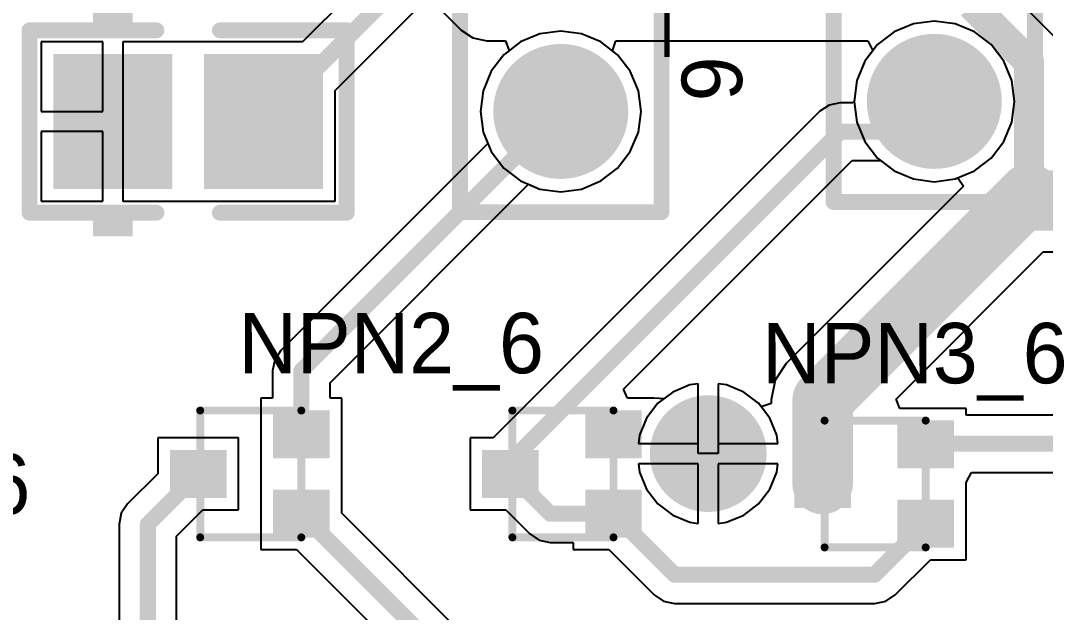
# Model space of a CAD drawing. Header units: millimetres. Extents: x 0.67 to 7.75, y 0.64 to 6.06.
# Drawn here: x 1.135 to 1.643, y 3.321 to 3.615 of the extents above; entities that cross this region are included whole.
import ezdxf

# ---------------------------------------------------------------- set-up
doc = ezdxf.new("R2010")
doc.units = ezdxf.units.MM
doc.header["$MEASUREMENT"] = 0
for name, color, linetype in [('BottomLayer', 5, 'Continuous'), ('BottomSolder', 6, 'Continuous'), ('MultiLayer', 9, 'Continuous'), ('PadHoleLayer', 156, 'Continuous'), ('TopLayer', 1, 'Continuous'), ('TopOverlay', 2, 'Continuous'), ('TopPaste', 8, 'Continuous'), ('TopSolder', 216, 'Continuous'), ('ViaHoleLayer', 16, 'Continuous')]:
    doc.layers.add(name, color=color, linetype=linetype)

# ---------------------------------------------------------------- blocks, each defined once
blk = doc.blocks.new('MMBT3904T_171')
at = {"layer": 'TopLayer'}
for points in [[(0.00787, -0.01004), (0.00787, 0.01004), (-0.00787, -0.01004), (-0.00787, 0.01004)], [(-0.01181, -0.06122), (-0.01181, -0.04114), (-0.02756, -0.06122), (-0.02756, -0.04114)], [(0.02756, -0.06122), (0.02756, -0.04114), (0.01181, -0.06122), (0.01181, -0.04114)]]:
    blk.add_solid(points, dxfattribs=at)
at = {"layer": 'TopOverlay', "const_width": 0.00394}
for points in [[(-0.0315, -0.00098), (0.0315, -0.00098)], [(-0.0315, -0.00098), (-0.0315, -0.05118)], [(0.0315, -0.00098), (0.0315, -0.05118)], [(-0.0315, -0.05118), (0.0315, -0.05118)]]:
    blk.add_lwpolyline(points, dxfattribs=at)
at = {"layer": 'TopOverlay', "const_width": 0.00197}
for points in [[(-0.03248, -0.00098, 1), (-0.03051, -0.00098, 1)], [(-0.03248, -0.00098, 1), (-0.03051, -0.00098, 1)], [(0.03051, -0.00098, 1), (0.03248, -0.00098, 1)], [(0.03051, -0.00098, 1), (0.03248, -0.00098, 1)], [(-0.03248, -0.05118, 1), (-0.03051, -0.05118, 1)], [(-0.03248, -0.05118, 1), (-0.03051, -0.05118, 1)], [(0.03051, -0.05118, 1), (0.03248, -0.05118, 1)], [(0.03051, -0.05118, 1), (0.03248, -0.05118, 1)]]:
    blk.add_lwpolyline(points, format="xyb", close=True, dxfattribs=at)
at = {"layer": 'TopPaste'}
for points in [[(0.00787, -0.01004), (0.00787, 0.01004), (-0.00787, -0.01004), (-0.00787, 0.01004)], [(-0.01181, -0.06122), (-0.01181, -0.04114), (-0.02756, -0.06122), (-0.02756, -0.04114)], [(0.02756, -0.06122), (0.02756, -0.04114), (0.01181, -0.06122), (0.01181, -0.04114)]]:
    blk.add_solid(points, dxfattribs=at)
at = {"layer": 'TopSolder'}
for points in [[(0.01187, -0.01404), (0.01187, 0.01404), (-0.01187, -0.01404), (-0.01187, 0.01404)], [(-0.00781, -0.06522), (-0.00781, -0.03714), (-0.03156, -0.06522), (-0.03156, -0.03714)], [(0.03156, -0.06522), (0.03156, -0.03714), (0.00781, -0.06522), (0.00781, -0.03714)]]:
    blk.add_solid(points, dxfattribs=at)
blk = doc.blocks.new('MMBT3904T_172')
at = {"layer": 'TopLayer'}
for points in [[(0.00787, -0.01004), (0.00787, 0.01004), (-0.00787, -0.01004), (-0.00787, 0.01004)], [(-0.01181, -0.06122), (-0.01181, -0.04114), (-0.02756, -0.06122), (-0.02756, -0.04114)], [(0.02756, -0.06122), (0.02756, -0.04114), (0.01181, -0.06122), (0.01181, -0.04114)]]:
    blk.add_solid(points, dxfattribs=at)
at = {"layer": 'TopOverlay', "const_width": 0.00394}
for points in [[(-0.0315, -0.00098), (0.0315, -0.00098)], [(-0.0315, -0.00098), (-0.0315, -0.05118)], [(0.0315, -0.00098), (0.0315, -0.05118)], [(-0.0315, -0.05118), (0.0315, -0.05118)]]:
    blk.add_lwpolyline(points, dxfattribs=at)
at = {"layer": 'TopOverlay', "const_width": 0.00197}
for points in [[(-0.03248, -0.00098, 1), (-0.03051, -0.00098, 1)], [(-0.03248, -0.00098, 1), (-0.03051, -0.00098, 1)], [(0.03051, -0.00098, 1), (0.03248, -0.00098, 1)], [(0.03051, -0.00098, 1), (0.03248, -0.00098, 1)], [(-0.03248, -0.05118, 1), (-0.03051, -0.05118, 1)], [(-0.03248, -0.05118, 1), (-0.03051, -0.05118, 1)], [(0.03051, -0.05118, 1), (0.03248, -0.05118, 1)], [(0.03051, -0.05118, 1), (0.03248, -0.05118, 1)]]:
    blk.add_lwpolyline(points, format="xyb", close=True, dxfattribs=at)
at = {"layer": 'TopPaste'}
for points in [[(0.00787, -0.01004), (0.00787, 0.01004), (-0.00787, -0.01004), (-0.00787, 0.01004)], [(-0.01181, -0.06122), (-0.01181, -0.04114), (-0.02756, -0.06122), (-0.02756, -0.04114)], [(0.02756, -0.06122), (0.02756, -0.04114), (0.01181, -0.06122), (0.01181, -0.04114)]]:
    blk.add_solid(points, dxfattribs=at)
at = {"layer": 'TopSolder'}
for points in [[(0.01187, -0.01404), (0.01187, 0.01404), (-0.01187, -0.01404), (-0.01187, 0.01404)], [(-0.00781, -0.06522), (-0.00781, -0.03714), (-0.03156, -0.06522), (-0.03156, -0.03714)], [(0.03156, -0.06522), (0.03156, -0.03714), (0.00781, -0.06522), (0.00781, -0.03714)]]:
    blk.add_solid(points, dxfattribs=at)
blk = doc.blocks.new('MMBT3904T_173')
at = {"layer": 'TopLayer'}
for points in [[(0.00787, -0.01004), (0.00787, 0.01004), (-0.00787, -0.01004), (-0.00787, 0.01004)], [(-0.01181, -0.06122), (-0.01181, -0.04114), (-0.02756, -0.06122), (-0.02756, -0.04114)], [(0.02756, -0.06122), (0.02756, -0.04114), (0.01181, -0.06122), (0.01181, -0.04114)]]:
    blk.add_solid(points, dxfattribs=at)
at = {"layer": 'TopOverlay', "const_width": 0.00394}
for points in [[(-0.0315, -0.00098), (0.0315, -0.00098)], [(-0.0315, -0.00098), (-0.0315, -0.05118)], [(0.0315, -0.00098), (0.0315, -0.05118)], [(-0.0315, -0.05118), (0.0315, -0.05118)]]:
    blk.add_lwpolyline(points, dxfattribs=at)
at = {"layer": 'TopOverlay', "const_width": 0.00197}
for points in [[(-0.03248, -0.00098, 1), (-0.03051, -0.00098, 1)], [(-0.03248, -0.00098, 1), (-0.03051, -0.00098, 1)], [(0.03051, -0.00098, 1), (0.03248, -0.00098, 1)], [(0.03051, -0.00098, 1), (0.03248, -0.00098, 1)], [(-0.03248, -0.05118, 1), (-0.03051, -0.05118, 1)], [(-0.03248, -0.05118, 1), (-0.03051, -0.05118, 1)], [(0.03051, -0.05118, 1), (0.03248, -0.05118, 1)], [(0.03051, -0.05118, 1), (0.03248, -0.05118, 1)]]:
    blk.add_lwpolyline(points, format="xyb", close=True, dxfattribs=at)
at = {"layer": 'TopPaste'}
for points in [[(0.00787, -0.01004), (0.00787, 0.01004), (-0.00787, -0.01004), (-0.00787, 0.01004)], [(-0.01181, -0.06122), (-0.01181, -0.04114), (-0.02756, -0.06122), (-0.02756, -0.04114)], [(0.02756, -0.06122), (0.02756, -0.04114), (0.01181, -0.06122), (0.01181, -0.04114)]]:
    blk.add_solid(points, dxfattribs=at)
at = {"layer": 'TopSolder'}
for points in [[(0.01187, -0.01404), (0.01187, 0.01404), (-0.01187, -0.01404), (-0.01187, 0.01404)], [(-0.00781, -0.06522), (-0.00781, -0.03714), (-0.03156, -0.06522), (-0.03156, -0.03714)], [(0.03156, -0.06522), (0.03156, -0.03714), (0.00781, -0.06522), (0.00781, -0.03714)]]:
    blk.add_solid(points, dxfattribs=at)
blk = doc.blocks.new('HDR1X2_174')
at = {"layer": 'BottomLayer', "const_width": 0.02953}
blk.add_lwpolyline([(0.08524, 0, 1), (0.11476, 0, 1)], format="xyb", close=True, dxfattribs=at)
at = {"layer": 'BottomLayer'}
blk.add_solid([(-0.02953, -0.02953), (0.02953, -0.02953), (-0.02953, 0.02953), (0.02953, 0.02953)], dxfattribs=at)
at = {"layer": 'BottomSolder', "const_width": 0.03353}
blk.add_lwpolyline([(0.08324, 0, 1), (0.11676, 0, 1)], format="xyb", close=True, dxfattribs=at)
at = {"layer": 'BottomSolder'}
blk.add_solid([(-0.03353, -0.03353), (0.03353, -0.03353), (-0.03353, 0.03353), (0.03353, 0.03353)], dxfattribs=at)
at = {"layer": 'MultiLayer', "const_width": 0.02953}
blk.add_lwpolyline([(0.08524, 0, 1), (0.11476, 0, 1)], format="xyb", close=True, dxfattribs=at)
at = {"layer": 'MultiLayer'}
blk.add_solid([(-0.02953, -0.02953), (0.02953, -0.02953), (-0.02953, 0.02953), (0.02953, 0.02953)], dxfattribs=at)
at = {"layer": 'PadHoleLayer', "const_width": 0.01772}
for points in [[(-0.00886, 0, 1), (0.00886, 0, 1)], [(0.09114, 0, 1), (0.10886, 0, 1)]]:
    blk.add_lwpolyline(points, format="xyb", close=True, dxfattribs=at)
at = {"layer": 'TopLayer', "const_width": 0.02953}
blk.add_lwpolyline([(0.08524, 0, 1), (0.11476, 0, 1)], format="xyb", close=True, dxfattribs=at)
at = {"layer": 'TopLayer'}
blk.add_solid([(-0.02953, -0.02953), (0.02953, -0.02953), (-0.02953, 0.02953), (0.02953, 0.02953)], dxfattribs=at)
at = {"layer": 'TopOverlay', "const_width": 0.00787}
for points in [[(-0.05, -0.05), (-0.05, 0.05)], [(0.15, 0.05), (-0.05, 0.05)], [(0.15, -0.05), (0.15, 0.05)], [(0.15, -0.05), (-0.05, -0.05)]]:
    blk.add_lwpolyline(points, dxfattribs=at)
at = {"layer": 'TopOverlay', "const_width": 0.00394}
for points in [[(-0.05197, 0.05, 1), (-0.04803, 0.05, 1)], [(-0.05197, 0.05, 1), (-0.04803, 0.05, 1)], [(0.14803, 0.05, 1), (0.15197, 0.05, 1)], [(0.14803, 0.05, 1), (0.15197, 0.05, 1)], [(-0.05197, -0.05, 1), (-0.04803, -0.05, 1)], [(-0.05197, -0.05, 1), (-0.04803, -0.05, 1)], [(0.14803, -0.05, 1), (0.15197, -0.05, 1)], [(0.14803, -0.05, 1), (0.15197, -0.05, 1)]]:
    blk.add_lwpolyline(points, format="xyb", close=True, dxfattribs=at)
at = {"layer": 'TopSolder', "const_width": 0.03353}
blk.add_lwpolyline([(0.08324, 0, 1), (0.11676, 0, 1)], format="xyb", close=True, dxfattribs=at)
at = {"layer": 'TopSolder'}
blk.add_solid([(-0.03353, -0.03353), (0.03353, -0.03353), (-0.03353, 0.03353), (0.03353, 0.03353)], dxfattribs=at)
blk = doc.blocks.new('HDR1X2_175')
at = {"layer": 'BottomLayer', "const_width": 0.02953}
blk.add_lwpolyline([(0.08524, 0, 1), (0.11476, 0, 1)], format="xyb", close=True, dxfattribs=at)
at = {"layer": 'BottomLayer'}
blk.add_solid([(-0.02953, -0.02953), (0.02953, -0.02953), (-0.02953, 0.02953), (0.02953, 0.02953)], dxfattribs=at)
at = {"layer": 'BottomSolder', "const_width": 0.03353}
blk.add_lwpolyline([(0.08324, 0, 1), (0.11676, 0, 1)], format="xyb", close=True, dxfattribs=at)
at = {"layer": 'BottomSolder'}
blk.add_solid([(-0.03353, -0.03353), (0.03353, -0.03353), (-0.03353, 0.03353), (0.03353, 0.03353)], dxfattribs=at)
at = {"layer": 'MultiLayer', "const_width": 0.02953}
blk.add_lwpolyline([(0.08524, 0, 1), (0.11476, 0, 1)], format="xyb", close=True, dxfattribs=at)
at = {"layer": 'MultiLayer'}
blk.add_solid([(-0.02953, -0.02953), (0.02953, -0.02953), (-0.02953, 0.02953), (0.02953, 0.02953)], dxfattribs=at)
at = {"layer": 'PadHoleLayer', "const_width": 0.01772}
for points in [[(-0.00886, 0, 1), (0.00886, 0, 1)], [(0.09114, 0, 1), (0.10886, 0, 1)]]:
    blk.add_lwpolyline(points, format="xyb", close=True, dxfattribs=at)
at = {"layer": 'TopLayer', "const_width": 0.02953}
blk.add_lwpolyline([(0.08524, 0, 1), (0.11476, 0, 1)], format="xyb", close=True, dxfattribs=at)
at = {"layer": 'TopLayer'}
blk.add_solid([(-0.02953, -0.02953), (0.02953, -0.02953), (-0.02953, 0.02953), (0.02953, 0.02953)], dxfattribs=at)
at = {"layer": 'TopOverlay', "const_width": 0.00787}
for points in [[(-0.05, -0.05), (-0.05, 0.05)], [(0.15, 0.05), (-0.05, 0.05)], [(0.15, -0.05), (0.15, 0.05)], [(0.15, -0.05), (-0.05, -0.05)]]:
    blk.add_lwpolyline(points, dxfattribs=at)
at = {"layer": 'TopOverlay', "const_width": 0.00394}
for points in [[(-0.05197, 0.05, 1), (-0.04803, 0.05, 1)], [(-0.05197, 0.05, 1), (-0.04803, 0.05, 1)], [(0.14803, 0.05, 1), (0.15197, 0.05, 1)], [(0.14803, 0.05, 1), (0.15197, 0.05, 1)], [(-0.05197, -0.05, 1), (-0.04803, -0.05, 1)], [(-0.05197, -0.05, 1), (-0.04803, -0.05, 1)], [(0.14803, -0.05, 1), (0.15197, -0.05, 1)], [(0.14803, -0.05, 1), (0.15197, -0.05, 1)]]:
    blk.add_lwpolyline(points, format="xyb", close=True, dxfattribs=at)
at = {"layer": 'TopSolder', "const_width": 0.03353}
blk.add_lwpolyline([(0.08324, 0, 1), (0.11676, 0, 1)], format="xyb", close=True, dxfattribs=at)
at = {"layer": 'TopSolder'}
blk.add_solid([(-0.03353, -0.03353), (0.03353, -0.03353), (-0.03353, 0.03353), (0.03353, 0.03353)], dxfattribs=at)
blk = doc.blocks.new('CC2012_0805_180')
at = {"layer": 'TopLayer'}
for points in [[(-0.06299, -0.02953), (-0.01181, -0.02953), (-0.06299, 0.02953), (-0.01181, 0.02953)], [(0.01181, -0.02953), (0.06299, -0.02953), (0.01181, 0.02953), (0.06299, 0.02953)]]:
    blk.add_solid(points, dxfattribs=at)
at = {"layer": 'TopOverlay', "const_width": 0.00787}
for points in [[(-0.07874, -0.04528), (-0.07874, 0.04528)], [(-0.07874, 0.04528), (-0.01575, 0.04528)], [(0.01575, 0.04528), (0.07874, 0.04528)], [(0.07874, -0.04528), (0.07874, 0.04528)], [(-0.07874, -0.04528), (-0.01575, -0.04528)], [(0.01575, -0.04528), (0.07874, -0.04528)]]:
    blk.add_lwpolyline(points, dxfattribs=at)
at = {"layer": 'TopOverlay', "const_width": 0.00394}
for points in [[(-0.08071, 0.04528, 1), (-0.07677, 0.04528, 1)], [(-0.08071, 0.04528, 1), (-0.07677, 0.04528, 1)], [(-0.01772, 0.04528, 1), (-0.01378, 0.04528, 1)], [(0.01378, 0.04528, 1), (0.01772, 0.04528, 1)], [(0.07677, 0.04528, 1), (0.08071, 0.04528, 1)], [(0.07677, 0.04528, 1), (0.08071, 0.04528, 1)], [(-0.08071, -0.04528, 1), (-0.07677, -0.04528, 1)], [(-0.08071, -0.04528, 1), (-0.07677, -0.04528, 1)], [(-0.01772, -0.04528, 1), (-0.01378, -0.04528, 1)], [(0.01378, -0.04528, 1), (0.01772, -0.04528, 1)], [(0.07677, -0.04528, 1), (0.08071, -0.04528, 1)], [(0.07677, -0.04528, 1), (0.08071, -0.04528, 1)]]:
    blk.add_lwpolyline(points, format="xyb", close=True, dxfattribs=at)
at = {"layer": 'TopOverlay'}
for points in [[(-0.04724, 0.04882), (-0.02756, 0.04882), (-0.04724, 0.05669), (-0.02756, 0.05669)], [(-0.04724, -0.05709), (-0.02756, -0.05709), (-0.04724, -0.04921), (-0.02756, -0.04921)]]:
    blk.add_solid(points, dxfattribs=at)
at = {"layer": 'TopPaste'}
for points in [[(-0.06299, -0.02953), (-0.01181, -0.02953), (-0.06299, 0.02953), (-0.01181, 0.02953)], [(0.01181, -0.02953), (0.06299, -0.02953), (0.01181, 0.02953), (0.06299, 0.02953)]]:
    blk.add_solid(points, dxfattribs=at)
at = {"layer": 'TopSolder'}
for points in [[(-0.06699, -0.03353), (-0.00781, -0.03353), (-0.06699, 0.03353), (-0.00781, 0.03353)], [(0.00781, -0.03353), (0.06699, -0.03353), (0.00781, 0.03353), (0.06699, 0.03353)]]:
    blk.add_solid(points, dxfattribs=at)

msp = doc.modelspace()

# ---------------------------------------------------------------- linework, layer by layer
at = {"layer": 'BottomLayer'}
for p, q in [((1.57793, 3.6134), (1.56832, 3.60941)), ((1.58825, 3.61475), (1.57793, 3.6134)), ((1.59857, 3.6134), (1.58825, 3.61475)), ((1.60819, 3.60941), (1.59857, 3.6134)), ((1.39248, 3.6084), (1.38286, 3.60441)), ((1.4028, 3.60975), (1.39248, 3.6084)), ((1.41311, 3.6084), (1.4028, 3.60975)), ((1.42273, 3.60441), (1.41311, 3.6084)), ((1.56832, 3.60941), (1.56006, 3.60308)), ((1.61644, 3.60308), (1.60819, 3.60941)), ((1.38286, 3.60441), (1.3746, 3.59808)), ((1.43099, 3.59808), (1.42273, 3.60441)), ((1.56006, 3.60308), (1.55372, 3.59482)), ((1.62278, 3.59482), (1.61644, 3.60308)), ((1.3746, 3.59808), (1.36827, 3.58982)), ((1.43732, 3.58982), (1.43099, 3.59808)), ((1.55372, 3.59482), (1.54974, 3.5852)), ((1.62676, 3.5852), (1.62278, 3.59482)), ((1.36827, 3.58982), (1.36429, 3.5802)), ((1.44131, 3.5802), (1.43732, 3.58982)), ((1.54974, 3.5852), (1.54838, 3.57489)), ((1.62812, 3.57489), (1.62676, 3.5852)), ((1.36429, 3.5802), (1.36293, 3.56989)), ((1.44266, 3.56989), (1.44131, 3.5802)), ((1.54838, 3.57489), (1.54974, 3.56457)), ((1.62676, 3.56457), (1.62812, 3.57489)), ((1.36293, 3.56989), (1.36429, 3.55957)), ((1.44131, 3.55957), (1.44266, 3.56989)), ((1.54974, 3.56457), (1.55372, 3.55495)), ((1.62278, 3.55495), (1.62676, 3.56457)), ((1.36429, 3.55957), (1.36827, 3.54995)), ((1.43732, 3.54995), (1.44131, 3.55957)), ((1.55372, 3.55495), (1.56006, 3.54669)), ((1.61644, 3.54669), (1.62278, 3.55495)), ((1.36827, 3.54995), (1.3746, 3.54169)), ((1.43099, 3.54169), (1.43732, 3.54995)), ((1.56006, 3.54669), (1.56832, 3.54036)), ((1.60819, 3.54036), (1.61644, 3.54669)), ((1.3746, 3.54169), (1.38286, 3.53536)), ((1.42273, 3.53536), (1.43099, 3.54169)), ((1.56832, 3.54036), (1.57793, 3.53638)), ((1.59857, 3.53638), (1.60819, 3.54036)), ((1.38286, 3.53536), (1.39248, 3.53138)), ((1.41311, 3.53138), (1.42273, 3.53536)), ((1.57793, 3.53638), (1.58825, 3.53502)), ((1.58825, 3.53502), (1.59857, 3.53638)), ((1.39248, 3.53138), (1.4028, 3.53002)), ((1.4028, 3.53002), (1.41311, 3.53138)), ((1.45835, 3.43057), (1.45104, 3.42496)), ((1.46686, 3.4341), (1.45835, 3.43057)), ((1.471, 3.43464), (1.46686, 3.4341)), ((1.471, 3.405), (1.471, 3.43464)), ((1.48514, 3.4341), (1.481, 3.43464)), ((1.481, 3.43464), (1.481, 3.405)), ((1.49365, 3.43057), (1.48514, 3.4341)), ((1.50096, 3.42496), (1.49365, 3.43057)), ((1.45104, 3.42496), (1.44543, 3.41765)), ((1.50657, 3.41765), (1.50096, 3.42496)), ((1.44543, 3.41765), (1.4419, 3.40914)), ((1.5101, 3.40914), (1.50657, 3.41765)), ((1.4419, 3.40914), (1.44136, 3.405)), ((1.44136, 3.405), (1.471, 3.405)), ((1.481, 3.405), (1.51064, 3.405)), ((1.51064, 3.405), (1.5101, 3.40914)), ((1.471, 3.395), (1.44136, 3.395)), ((1.44136, 3.395), (1.4419, 3.39086)), ((1.471, 3.36536), (1.471, 3.395)), ((1.51064, 3.395), (1.481, 3.395)), ((1.481, 3.395), (1.481, 3.36536)), ((1.5101, 3.39086), (1.51064, 3.395)), ((1.4419, 3.39086), (1.44543, 3.38235)), ((1.50657, 3.38235), (1.5101, 3.39086)), ((1.44543, 3.38235), (1.45104, 3.37504)), ((1.50096, 3.37504), (1.50657, 3.38235)), ((1.45104, 3.37504), (1.45835, 3.36943)), ((1.49365, 3.36943), (1.50096, 3.37504)), ((1.45835, 3.36943), (1.46686, 3.3659)), ((1.48514, 3.3659), (1.49365, 3.36943)), ((1.46686, 3.3659), (1.471, 3.36536)), ((1.481, 3.36536), (1.48514, 3.3659))]:
    msp.add_line(p, q, dxfattribs=at)
at = {"layer": 'BottomLayer', "const_width": 0.025}
msp.add_lwpolyline([(1.4635, 3.4, 1), (1.4885, 3.4, 1)], format="xyb", close=True, dxfattribs=at)
at = {"layer": 'BottomSolder', "const_width": 0.029}
msp.add_lwpolyline([(1.4615, 3.4, 1), (1.4905, 3.4, 1)], format="xyb", close=True, dxfattribs=at)
at = {"layer": 'MultiLayer', "const_width": 0.025}
msp.add_lwpolyline([(1.4635, 3.4, 1), (1.4885, 3.4, 1)], format="xyb", close=True, dxfattribs=at)
at = {"layer": 'TopLayer'}
for p, q in [((1.30852, 3.6384), (1.27454, 3.60441)), ((1.6479, 3.60698), (1.62414, 3.63074)), ((1.29079, 3.58029), (1.33289, 3.62239)), ((1.34315, 3.62049), (1.3534, 3.61024)), ((1.3534, 3.61024), (1.3534, 3.61024)), ((1.3534, 3.61024), (1.35919, 3.60637)), ((1.17539, 3.60441), (1.1448, 3.60441)), ((1.1448, 3.60441), (1.1448, 3.56989)), ((1.17539, 3.56989), (1.17539, 3.60441)), ((1.21461, 3.60441), (1.18539, 3.60441)), ((1.18539, 3.60441), (1.18539, 3.56489)), ((1.21598, 3.60441), (1.21461, 3.60441)), ((1.21961, 3.60441), (1.21598, 3.60441)), ((1.22098, 3.60441), (1.21961, 3.60441)), ((1.27454, 3.60441), (1.22098, 3.60441)), ((1.35919, 3.60637), (1.36602, 3.60502)), ((1.36602, 3.60502), (1.37543, 3.60502)), ((1.37543, 3.60502), (1.37713, 3.60002)), ((1.42846, 3.60002), (1.43016, 3.60502)), ((1.43016, 3.60502), (1.55524, 3.60502)), ((1.55524, 3.60502), (1.55771, 3.60002)), ((1.3746, 3.59808), (1.36827, 3.58982)), ((1.37713, 3.60002), (1.3746, 3.59808)), ((1.43099, 3.59808), (1.42846, 3.60002)), ((1.43732, 3.58982), (1.43099, 3.59808)), ((1.55771, 3.60002), (1.55372, 3.59482)), ((1.55372, 3.59482), (1.54974, 3.5852)), ((1.36827, 3.58982), (1.36429, 3.5802)), ((1.44131, 3.5802), (1.43732, 3.58982)), ((1.54974, 3.5852), (1.54838, 3.57489)), ((1.29079, 3.52536), (1.29079, 3.58029)), ((1.36429, 3.5802), (1.36293, 3.56989)), ((1.44266, 3.56989), (1.44131, 3.5802)), ((1.53612, 3.57307), (1.53149, 3.56998)), ((1.54158, 3.57416), (1.53612, 3.57307)), ((1.54775, 3.57416), (1.54158, 3.57416)), ((1.54158, 3.57416), (1.54158, 3.57416)), ((1.54838, 3.57489), (1.54775, 3.57416)), ((1.1448, 3.56989), (1.17539, 3.56989)), ((1.36293, 3.56989), (1.36429, 3.55957)), ((1.53149, 3.56998), (1.36927, 3.40776)), ((1.44131, 3.55957), (1.44266, 3.56989)), ((1.53149, 3.56998), (1.53149, 3.56998)), ((1.18539, 3.56489), (1.18539, 3.52536)), ((1.17539, 3.55989), (1.1448, 3.55989)), ((1.1448, 3.55989), (1.1448, 3.52536)), ((1.17539, 3.52536), (1.17539, 3.55989)), ((1.36429, 3.55957), (1.36663, 3.55391)), ((1.43732, 3.54995), (1.44131, 3.55957)), ((1.36663, 3.55391), (1.26388, 3.45116)), ((1.43099, 3.54169), (1.43732, 3.54995)), ((1.43394, 3.43206), (1.54749, 3.54561)), ((1.54749, 3.54561), (1.56147, 3.54561)), ((1.56147, 3.54561), (1.56832, 3.54036)), ((1.42273, 3.53536), (1.43099, 3.54169)), ((1.56832, 3.54036), (1.57793, 3.53638)), ((1.59857, 3.53638), (1.59997, 3.53696)), ((1.59997, 3.53696), (1.6028, 3.53272)), ((1.28825, 3.43515), (1.38682, 3.53372)), ((1.38682, 3.53372), (1.39248, 3.53138)), ((1.41311, 3.53138), (1.42273, 3.53536)), ((1.6028, 3.53272), (1.51477, 3.44469)), ((1.57793, 3.53638), (1.58825, 3.53502)), ((1.58825, 3.53502), (1.59857, 3.53638)), ((1.39248, 3.53138), (1.4028, 3.53002)), ((1.4028, 3.53002), (1.41311, 3.53138)), ((1.1448, 3.52536), (1.17539, 3.52536)), ((1.18539, 3.52536), (1.21461, 3.52536)), ((1.21461, 3.52536), (1.21598, 3.52536)), ((1.21598, 3.52536), (1.21961, 3.52536)), ((1.21961, 3.52536), (1.22098, 3.52536)), ((1.22098, 3.52536), (1.29079, 3.52536)), ((1.56924, 3.42706), (1.64234, 3.50016)), ((1.64234, 3.50016), (1.9468, 3.50016)), ((1.26388, 3.45116), (1.26079, 3.44653)), ((1.26079, 3.44653), (1.2597, 3.44107)), ((1.2597, 3.44107), (1.2597, 3.44107)), ((1.2597, 3.44107), (1.2597, 3.42745)), ((1.51477, 3.44469), (1.50925, 3.43642)), ((1.28825, 3.42745), (1.28825, 3.43515)), ((1.50925, 3.43642), (1.50731, 3.42666)), ((1.43586, 3.42745), (1.43394, 3.43206)), ((1.45835, 3.43057), (1.45402, 3.42725)), ((1.46686, 3.4341), (1.45835, 3.43057)), ((1.471, 3.43464), (1.46686, 3.4341)), ((1.471, 3.4), (1.471, 3.43464)), ((1.48514, 3.4341), (1.481, 3.43464)), ((1.481, 3.43464), (1.481, 3.4)), ((1.49365, 3.43057), (1.48514, 3.4341)), ((1.50096, 3.42496), (1.49365, 3.43057)), ((1.2597, 3.42745), (1.25394, 3.42745)), ((1.25394, 3.42745), (1.25394, 3.39308)), ((1.29402, 3.42745), (1.28825, 3.42745)), ((1.29402, 3.39308), (1.29402, 3.42745)), ((1.44902, 3.42745), (1.43586, 3.42745)), ((1.45402, 3.42725), (1.44902, 3.42745)), ((1.44902, 3.42745), (1.44902, 3.42745)), ((1.44902, 3.42745), (1.44902, 3.42745)), ((1.50231, 3.42321), (1.50096, 3.42496)), ((1.50731, 3.42491), (1.50231, 3.42321)), ((1.50731, 3.42666), (1.50731, 3.42491)), ((1.57116, 3.42245), (1.56924, 3.42706)), ((1.60402, 3.42245), (1.57116, 3.42245)), ((1.60402, 3.41916), (1.60402, 3.42245)), ((1.68592, 3.41916), (1.60402, 3.41916)), ((1.24283, 3.40776), (1.20276, 3.40776)), ((1.20276, 3.40776), (1.20276, 3.39003)), ((1.24283, 3.37201), (1.24283, 3.40776)), ((1.36927, 3.40776), (1.35776, 3.40776)), ((1.35776, 3.40776), (1.35776, 3.37201)), ((1.481, 3.4), (1.471, 3.4)), ((1.20276, 3.39003), (1.1877, 3.37498)), ((1.25394, 3.39308), (1.25394, 3.3917)), ((1.25394, 3.3917), (1.25394, 3.38808)), ((1.29402, 3.3917), (1.29402, 3.39308)), ((1.29402, 3.38808), (1.29402, 3.3917)), ((1.60402, 3.38561), (1.60664, 3.39061)), ((1.60664, 3.39061), (1.68592, 3.39061)), ((1.25394, 3.38808), (1.25394, 3.3867)), ((1.25394, 3.3867), (1.25394, 3.35233)), ((1.29402, 3.3867), (1.29402, 3.38808)), ((1.29402, 3.37035), (1.29402, 3.3867)), ((1.60402, 3.38307), (1.60402, 3.38561)), ((1.60402, 3.34733), (1.60402, 3.38307)), ((1.60402, 3.38307), (1.60402, 3.38307)), ((1.1877, 3.37498), (1.18461, 3.37035)), ((1.18461, 3.37035), (1.18352, 3.36489)), ((1.21207, 3.35897), (1.22511, 3.37201)), ((1.22511, 3.37201), (1.24283, 3.37201)), ((1.37863, 3.28573), (1.29402, 3.37035)), ((1.35776, 3.37201), (1.37548, 3.37201)), ((1.37548, 3.37201), (1.38739, 3.36011)), ((1.18352, 3.36489), (1.18352, 3.36489)), ((1.18352, 3.36489), (1.18352, 3.29788)), ((1.21207, 3.29788), (1.21207, 3.35897)), ((1.38739, 3.36011), (1.39202, 3.35701)), ((1.39202, 3.35701), (1.39748, 3.35593)), ((1.39748, 3.35593), (1.39748, 3.35593)), ((1.39748, 3.35593), (1.40894, 3.35593)), ((1.40894, 3.35593), (1.40894, 3.35233)), ((1.25394, 3.35233), (1.27166, 3.35233)), ((1.27166, 3.35233), (1.3695, 3.25449)), ((1.40894, 3.35233), (1.42666, 3.35233)), ((1.42666, 3.35233), (1.4492, 3.32979)), ((1.56875, 3.32979), (1.58629, 3.34733)), ((1.58629, 3.34733), (1.60402, 3.34733)), ((1.4492, 3.32979), (1.4492, 3.32979)), ((1.4492, 3.32979), (1.45383, 3.3267)), ((1.56412, 3.3267), (1.56875, 3.32979)), ((1.45383, 3.3267), (1.45929, 3.32561)), ((1.45929, 3.32561), (1.45929, 3.32561)), ((1.45929, 3.32561), (1.55866, 3.32561)), ((1.55866, 3.32561), (1.56412, 3.3267)), ((1.55866, 3.32561), (1.55866, 3.32561))]:
    msp.add_line(p, q, dxfattribs=at)
for points, const_width in [([(1.2552, 3.56489), (1.3228, 3.63248)], 0.008), ([(1.60679, 3.62286), (1.63528, 3.59437)], 0.015), ([(1.63528, 3.52915), (1.63528, 3.59437)], 0.015), ([(1.27398, 3.44107), (1.4028, 3.56989)], 0.008), ([(1.3778, 3.3961), (1.54158, 3.55989)], 0.008), ([(1.54158, 3.55989), (1.5828, 3.55989)], 0.008), ([(1.5328, 3.42666), (1.63528, 3.52915)], 0.03), ([(1.63178, 3.52565), (1.9468, 3.52565)], 0.03), ([(1.27398, 3.40957), (1.27398, 3.44107)], 0.008), ([(1.5328, 3.38489), (1.5328, 3.42666)], 0.03), ([(1.58429, 3.40489), (1.7228, 3.40489)], 0.008), ([(1.3778, 3.38989), (1.3778, 3.3961)], 0.008), ([(1.1978, 3.36489), (1.2228, 3.38989)], 0.008), ([(1.3778, 3.38989), (1.39748, 3.3702)], 0.008), ([(1.27398, 3.3702), (1.38189, 3.26229)], 0.008), ([(1.39748, 3.3702), (1.42898, 3.3702)], 0.008), ([(1.42898, 3.3702), (1.45929, 3.33989)], 0.008), ([(1.1978, 3.26229), (1.1978, 3.36489)], 0.008), ([(1.55866, 3.33989), (1.58398, 3.3652)], 0.008), ([(1.45929, 3.33989), (1.55866, 3.33989)], 0.008)]:
    msp.add_lwpolyline(points, dxfattribs=dict(at, const_width=const_width))
for points, const_width in [([(1.63153, 3.59437, 1), (1.63903, 3.59437, 1)], 0.0075), ([(1.63153, 3.59437, 1), (1.63903, 3.59437, 1)], 0.0075), ([(1.4008, 3.56989, 1), (1.4048, 3.56989, 1)], 0.004), ([(1.2532, 3.56489, 1), (1.2572, 3.56489, 1)], 0.004), ([(1.53958, 3.55989, 1), (1.54358, 3.55989, 1)], 0.004), ([(1.53958, 3.55989, 1), (1.54358, 3.55989, 1)], 0.004), ([(1.5808, 3.55989, 1), (1.5848, 3.55989, 1)], 0.004), ([(1.62778, 3.52915, 1), (1.64278, 3.52915, 1)], 0.015), ([(1.62428, 3.52565, 1), (1.63928, 3.52565, 1)], 0.015), ([(1.63153, 3.52915, 1), (1.63903, 3.52915, 1)], 0.0075), ([(1.27198, 3.44107, 1), (1.27598, 3.44107, 1)], 0.004), ([(1.27198, 3.44107, 1), (1.27598, 3.44107, 1)], 0.004), ([(1.5253, 3.42666, 1), (1.5403, 3.42666, 1)], 0.015), ([(1.5253, 3.42666, 1), (1.5403, 3.42666, 1)], 0.015), ([(1.4635, 3.4, 1), (1.4885, 3.4, 1)], 0.025), ([(1.27198, 3.40957, 1), (1.27598, 3.40957, 1)], 0.004), ([(1.58229, 3.40489, 1), (1.58629, 3.40489, 1)], 0.004), ([(1.3758, 3.3961, 1), (1.3798, 3.3961, 1)], 0.004), ([(1.3758, 3.3961, 1), (1.3798, 3.3961, 1)], 0.004), ([(1.5253, 3.38489, 1), (1.5403, 3.38489, 1)], 0.015), ([(1.2208, 3.38989, 1), (1.2248, 3.38989, 1)], 0.004), ([(1.3758, 3.38989, 1), (1.3798, 3.38989, 1)], 0.004), ([(1.3758, 3.38989, 1), (1.3798, 3.38989, 1)], 0.004), ([(1.27198, 3.3702, 1), (1.27598, 3.3702, 1)], 0.004), ([(1.39548, 3.3702, 1), (1.39948, 3.3702, 1)], 0.004), ([(1.39548, 3.3702, 1), (1.39948, 3.3702, 1)], 0.004), ([(1.42698, 3.3702, 1), (1.43098, 3.3702, 1)], 0.004), ([(1.42698, 3.3702, 1), (1.43098, 3.3702, 1)], 0.004), ([(1.1958, 3.36489, 1), (1.1998, 3.36489, 1)], 0.004), ([(1.1958, 3.36489, 1), (1.1998, 3.36489, 1)], 0.004), ([(1.58198, 3.3652, 1), (1.58598, 3.3652, 1)], 0.004), ([(1.45729, 3.33989, 1), (1.46129, 3.33989, 1)], 0.004), ([(1.45729, 3.33989, 1), (1.46129, 3.33989, 1)], 0.004), ([(1.55666, 3.33989, 1), (1.56066, 3.33989, 1)], 0.004), ([(1.55666, 3.33989, 1), (1.56066, 3.33989, 1)], 0.004)]:
    msp.add_lwpolyline(points, format="xyb", close=True, dxfattribs=dict(at, const_width=const_width))
at = {"layer": 'TopSolder', "const_width": 0.029}
msp.add_lwpolyline([(1.4615, 3.4, 1), (1.4905, 3.4, 1)], format="xyb", close=True, dxfattribs=at)
at = {"layer": 'ViaHoleLayer', "const_width": 0.014}
msp.add_lwpolyline([(1.469, 3.4, 1), (1.483, 3.4, 1)], format="xyb", close=True, dxfattribs=at)

# ---------------------------------------------------------------- block references
for name, p, rotation in [('HDR1X2_174', (1.58825, 3.67489), 270), ('HDR1X2_175', (1.4028, 3.66989), 270), ('MMBT3904T_173', (1.2228, 3.38989), 90), ('MMBT3904T_172', (1.3778, 3.38989), 90), ('MMBT3904T_171', (1.5328, 3.38489), 90)]:
    msp.add_blockref(name, p, dxfattribs=dict(rotation=rotation))
msp.add_blockref('CC2012_0805_180', (1.2178, 3.56489))

# ---------------------------------------------------------------- texts
at = {"layer": 'TopOverlay'}
msp.add_text('HD1_6', height=0.03, rotation=270, dxfattribs=at).set_placement((1.4628, 3.69989))
for s, p in [('NPN2_6', (1.2428, 3.43989)), ('NPN3_6', (1.5028, 3.43489)), ('NPN1_6', (0.9878, 3.36989))]:
    msp.add_text(s, height=0.03, dxfattribs=at).set_placement(p)

doc.saveas('drawing.dxf')
